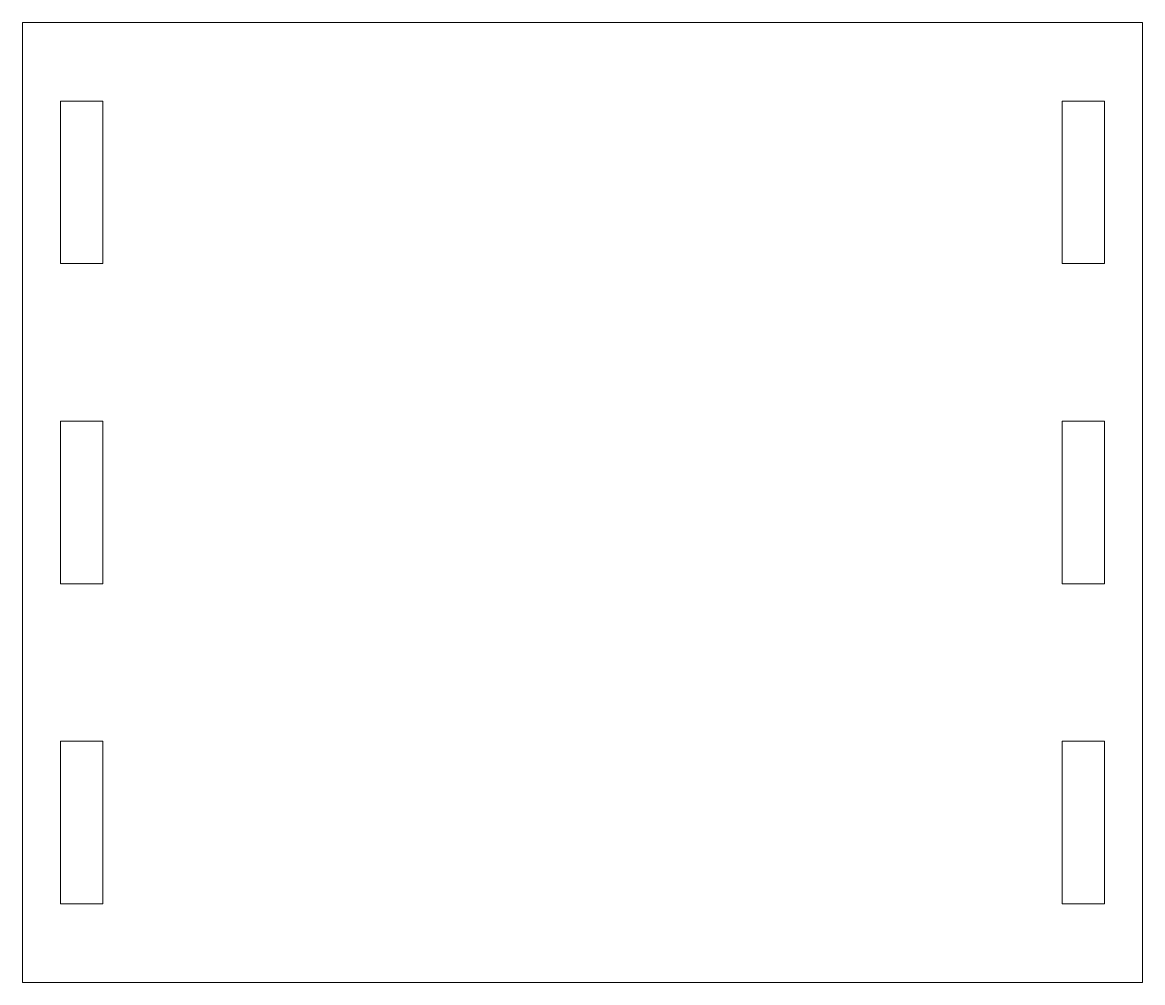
# Model space of a CAD drawing. Header units: inches. Extents: x 5 to 145, y -125 to -5.
import ezdxf

# ---------------------------------------------------------------- set-up
doc = ezdxf.new("R2010")
doc.units = ezdxf.units.IN
doc.header["$MEASUREMENT"] = 0
doc.layers.add('Layer 1', color=7, linetype='Continuous')

# ---------------------------------------------------------------- blocks, each defined once
blk = doc.blocks.new('block 3')
at = {"layer": 'Layer 1', "lineweight": 0}
blk.add_lwpolyline([(9.81, -75.27), (9.81, -54.97), (15.11, -54.97), (15.11, -75.27), (9.81, -75.27)], dxfattribs=at)
blk = doc.blocks.new('block 4')
at = {"layer": 'Layer 1', "lineweight": 0}
blk.add_lwpolyline([(135.01, -75.27), (135.01, -54.97), (140.31, -54.97), (140.31, -75.27), (135.01, -75.27)], dxfattribs=at)
blk = doc.blocks.new('block 5')
at = {"layer": 'Layer 1', "lineweight": 0}
blk.add_lwpolyline([(9.81, -35.27), (9.81, -14.97), (15.11, -14.97), (15.11, -35.27), (9.81, -35.27)], dxfattribs=at)
blk = doc.blocks.new('block 6')
at = {"layer": 'Layer 1', "lineweight": 0}
blk.add_lwpolyline([(135.01, -35.27), (135.01, -14.97), (140.31, -14.97), (140.31, -35.27), (135.01, -35.27)], dxfattribs=at)
blk = doc.blocks.new('block 7')
at = {"layer": 'Layer 1', "lineweight": 0}
blk.add_lwpolyline([(9.81, -115.27), (9.81, -94.97), (15.11, -94.97), (15.11, -115.27), (9.81, -115.27)], dxfattribs=at)
blk = doc.blocks.new('block 8')
at = {"layer": 'Layer 1', "lineweight": 0}
blk.add_lwpolyline([(135.01, -115.27), (135.01, -94.97), (140.31, -94.97), (140.31, -115.27), (135.01, -115.27)], dxfattribs=at)
blk = doc.blocks.new('block 9')
at = {"layer": 'Layer 1', "lineweight": 0}
blk.add_lwpolyline([(145.06, -125.12), (5.06, -125.12), (5.06, -5.12), (145.06, -5.12), (145.06, -125.12)], dxfattribs=at)
blk = doc.blocks.new('block 2')
at = {"layer": 'Layer 1'}
for name in ['block 9', 'block 5', 'block 6', 'block 3', 'block 4', 'block 7', 'block 8']:
    blk.add_blockref(name, (0, 0), dxfattribs=at)

msp = doc.modelspace()

# ---------------------------------------------------------------- block references
at = {"layer": 'Layer 1'}
msp.add_blockref('block 2', (0, 0), dxfattribs=at)

doc.saveas('drawing.dxf')
